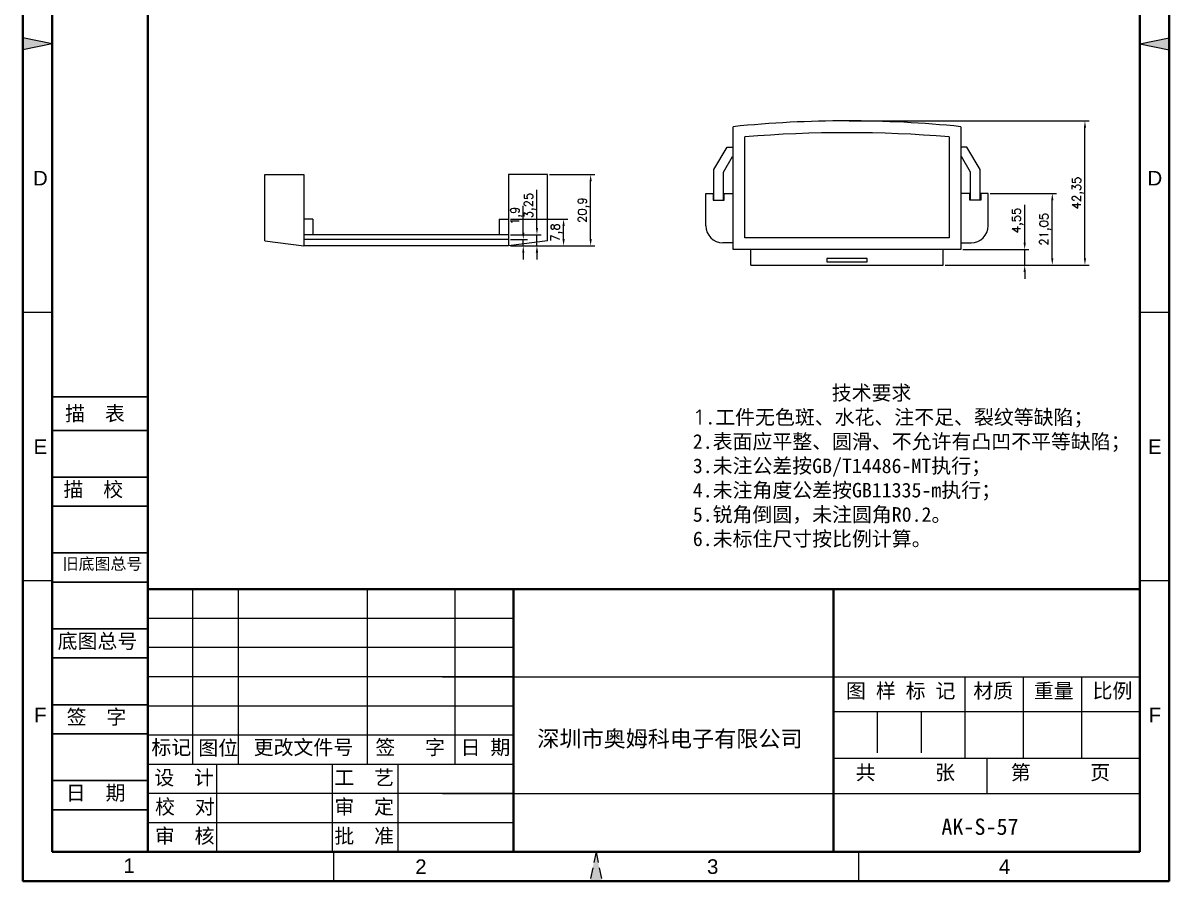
# Model space of a CAD drawing. Header units: millimetres. Extents: x 39196 to 39533, y -471 to 20.
# Drawn here: x 39196.3 to 39532.8, y -471.3 to -219.3 of the extents above; entities that cross this region are included whole.
import ezdxf
from ezdxf.enums import TextEntityAlignment as Align

# ---------------------------------------------------------------- set-up
doc = ezdxf.new("R2010")
doc.units = ezdxf.units.MM
doc.linetypes.add('ACAD_ISO10W100', pattern=[18, 12, -3, 0, -3])
doc.linetypes.add('HIDDEN2', pattern=[4.7625, 3.175, -1.5875])
for name, color, linetype, lineweight in [('dim', 82, 'Continuous', 9), ('图层1', 7, 'ACAD_ISO10W100', 15), ('图层2', 7, 'Continuous', 30), ('图层3', 7, 'Continuous', 15), ('图层4', 7, 'Continuous', 40), ('图层5', 7, 'HIDDEN2', 15)]:
    doc.layers.add(name, color=color, linetype=linetype, lineweight=lineweight)
doc.layers.add('尺寸线', color=7, linetype='Continuous')
doc.styles.get("Standard").update_dxf_attribs({"font": 'txt', "bigfont": 'gbcbig.shx'})
doc.styles.add('样式 3', font='arial.ttf', dxfattribs={"height": 3.8})
doc.dimstyles.new('ISO-25', dxfattribs={"dimtxt": 2.5, "dimasz": 2.5, "dimexe": 1.25, "dimexo": 0.625, "dimtad": 1, "dimtxsty": 'Standard', "dimcen": 2.5, "dimadec": 0, "dimazin": 0, "dimtfac": 1, "dimtmove": 0, "dimatfit": 3, "dimfxl": 0, "dimarcsym": 0})

# ---------------------------------------------------------------- blocks, each defined once
blk = doc.blocks.new('*D3119')
at = {"layer": 'Defpoints', "color": 0, "transparency": 16777216}
for p in [(39350.28, -263.86), (39362.99, -263.86), (39338.88, -284.76)]:
    blk.add_point(p, dxfattribs=at)
at = {"layer": 'dim', "color": 0, "lineweight": -2, "transparency": 16777216}
for p, q in [((39350.9, -263.86), (39364.24, -263.86)), ((39362.99, -282.76), (39362.99, -265.86)), ((39339.5, -284.76), (39364.24, -284.76))]:
    blk.add_line(p, q, dxfattribs=at)
at = {"layer": 'dim', "color": 0, "transparency": 16777216}
for points in [[(39362.66, -265.86), (39363.32, -265.86), (39362.99, -263.86)], [(39362.66, -282.76), (39363.32, -282.76), (39362.99, -284.76)]]:
    blk.add_solid(points, dxfattribs=at)
at = {"layer": 'dim', "color": 0, "transparency": 16777216, "insert": (39360.91, -274.31), "char_height": 2.5, "attachment_point": 5, "rotation": 90}
blk.add_mtext('20,9', dxfattribs=at)
blk = doc.blocks.new('*D3120')
at = {"layer": 'Defpoints', "color": 0, "transparency": 16777216}
for p in [(39338.88, -282.86), (39338.88, -284.76), (39343.21, -282.86)]:
    blk.add_point(p, dxfattribs=at)
at = {"layer": 'dim', "color": 0, "lineweight": -2, "transparency": 16777216}
for p, q in [((39343.21, -280.86), (39343.21, -273.03)), ((39339.5, -282.86), (39344.46, -282.86)), ((39339.5, -284.76), (39344.46, -284.76)), ((39343.21, -284.76), (39343.21, -282.86)), ((39343.21, -286.76), (39343.21, -288.76))]:
    blk.add_line(p, q, dxfattribs=at)
at = {"layer": 'dim', "color": 0, "transparency": 16777216}
for points in [[(39342.88, -280.86), (39343.54, -280.86), (39343.21, -282.86)], [(39342.88, -286.76), (39343.54, -286.76), (39343.21, -284.76)]]:
    blk.add_solid(points, dxfattribs=at)
at = {"layer": 'dim', "color": 0, "transparency": 16777216, "insert": (39341.13, -275.94), "char_height": 2.5, "attachment_point": 5, "rotation": 90}
blk.add_mtext('1,9', dxfattribs=at)
blk = doc.blocks.new('*D3121')
at = {"layer": 'Defpoints', "color": 0, "transparency": 16777216}
for p in [(39338.88, -281.51), (39347.22, -281.51), (39338.88, -284.76)]:
    blk.add_point(p, dxfattribs=at)
at = {"layer": 'dim', "color": 0, "lineweight": -2, "transparency": 16777216}
for p, q in [((39347.22, -279.51), (39347.22, -268.34)), ((39339.5, -281.51), (39348.47, -281.51)), ((39347.22, -284.76), (39347.22, -281.51)), ((39339.5, -284.76), (39348.47, -284.76)), ((39347.22, -286.76), (39347.22, -288.76))]:
    blk.add_line(p, q, dxfattribs=at)
at = {"layer": 'dim', "color": 0, "transparency": 16777216}
for points in [[(39346.89, -279.51), (39347.56, -279.51), (39347.22, -281.51)], [(39346.89, -286.76), (39347.56, -286.76), (39347.22, -284.76)]]:
    blk.add_solid(points, dxfattribs=at)
at = {"layer": 'dim', "color": 0, "transparency": 16777216, "insert": (39345.14, -272.93), "char_height": 2.5, "attachment_point": 5, "rotation": 90}
blk.add_mtext('3,25', dxfattribs=at)
blk = doc.blocks.new('*D3122')
at = {"layer": 'Defpoints', "color": 0, "transparency": 16777216}
for p in [(39338.88, -276.96), (39355.05, -276.96), (39338.88, -284.76)]:
    blk.add_point(p, dxfattribs=at)
at = {"layer": 'dim', "color": 0, "lineweight": -2, "transparency": 16777216}
for p, q in [((39339.5, -276.96), (39356.3, -276.96)), ((39355.05, -282.76), (39355.05, -278.96)), ((39339.5, -284.76), (39356.3, -284.76))]:
    blk.add_line(p, q, dxfattribs=at)
at = {"layer": 'dim', "color": 0, "transparency": 16777216}
for points in [[(39354.71, -278.96), (39355.38, -278.96), (39355.05, -276.96)], [(39354.71, -282.76), (39355.38, -282.76), (39355.05, -284.76)]]:
    blk.add_solid(points, dxfattribs=at)
at = {"layer": 'dim', "color": 0, "transparency": 16777216, "insert": (39352.96, -280.86), "char_height": 2.5, "attachment_point": 5, "rotation": 90}
blk.add_mtext('7,8', dxfattribs=at)
blk = doc.blocks.new('*D3123')
at = {"layer": 'Defpoints', "color": 0, "transparency": 16777216}
for p in [(39471.64, -285.88), (39490.41, -285.88), (39466.47, -290.43)]:
    blk.add_point(p, dxfattribs=at)
at = {"layer": 'dim', "color": 0, "lineweight": -2, "transparency": 16777216}
for p, q in [((39490.41, -283.88), (39490.41, -272.71)), ((39472.27, -285.88), (39491.66, -285.88)), ((39490.41, -290.43), (39490.41, -285.88)), ((39467.09, -290.43), (39491.66, -290.43)), ((39490.41, -292.43), (39490.41, -294.43))]:
    blk.add_line(p, q, dxfattribs=at)
at = {"layer": 'dim', "color": 0, "transparency": 16777216}
for points in [[(39490.08, -283.88), (39490.74, -283.88), (39490.41, -285.88)], [(39490.08, -292.43), (39490.74, -292.43), (39490.41, -290.43)]]:
    blk.add_solid(points, dxfattribs=at)
at = {"layer": 'dim', "color": 0, "transparency": 16777216, "insert": (39488.33, -277.29), "char_height": 2.5, "attachment_point": 5, "rotation": 90}
blk.add_mtext('4,55', dxfattribs=at)
blk = doc.blocks.new('*D3124')
at = {"layer": 'Defpoints', "color": 0, "transparency": 16777216}
for p in [(39479.69, -269.38), (39498.51, -269.38), (39466.47, -290.43)]:
    blk.add_point(p, dxfattribs=at)
at = {"layer": 'dim', "color": 0, "lineweight": -2, "transparency": 16777216}
for p, q in [((39480.32, -269.38), (39499.76, -269.38)), ((39498.51, -288.43), (39498.51, -271.38)), ((39467.09, -290.43), (39499.76, -290.43))]:
    blk.add_line(p, q, dxfattribs=at)
at = {"layer": 'dim', "color": 0, "transparency": 16777216}
for points in [[(39498.18, -271.38), (39498.84, -271.38), (39498.51, -269.38)], [(39498.18, -288.43), (39498.84, -288.43), (39498.51, -290.43)]]:
    blk.add_solid(points, dxfattribs=at)
at = {"layer": 'dim', "color": 0, "transparency": 16777216, "insert": (39496.43, -279.9), "char_height": 2.5, "attachment_point": 5, "rotation": 90}
blk.add_mtext('21,05', dxfattribs=at)
blk = doc.blocks.new('*D3125')
at = {"layer": 'Defpoints', "color": 0, "transparency": 16777216}
for p in [(39438.24, -248.08), (39508.1, -248.08), (39466.47, -290.43)]:
    blk.add_point(p, dxfattribs=at)
at = {"layer": 'dim', "color": 0, "lineweight": -2, "transparency": 16777216}
for p, q in [((39438.87, -248.08), (39509.35, -248.08)), ((39508.1, -288.43), (39508.1, -250.08)), ((39467.09, -290.43), (39509.35, -290.43))]:
    blk.add_line(p, q, dxfattribs=at)
at = {"layer": 'dim', "color": 0, "transparency": 16777216}
for points in [[(39507.77, -250.08), (39508.43, -250.08), (39508.1, -248.08)], [(39507.77, -288.43), (39508.43, -288.43), (39508.1, -290.43)]]:
    blk.add_solid(points, dxfattribs=at)
at = {"layer": 'dim', "color": 0, "transparency": 16777216, "insert": (39506.02, -269.25), "char_height": 2.5, "attachment_point": 5, "rotation": 90}
blk.add_mtext('42,35', dxfattribs=at)

msp = doc.modelspace()

# ---------------------------------------------------------------- hatches: boundary and pattern name
at = {"layer": '图层1'}
for points in [[(39204.889, -225.505), (39196.323, -223.742), (39196.323, -227.268)], [(39524.231, -225.505), (39532.797, -223.742), (39532.797, -227.268)]]:
    msp.add_hatch(color=0, dxfattribs=at).paths.add_polyline_path(points)
at = {"layer": '图层5'}
msp.add_hatch(color=0, dxfattribs=at).paths.add_polyline_path([(39364.56, -462.699), (39362.797, -471.265), (39366.323, -471.265)])

# ---------------------------------------------------------------- linework, layer by layer
for p, q in [((39404.845, -285.878), (39404.845, -249.782)), ((39471.645, -249.782), (39471.645, -285.878)), ((39408.295, -282.428), (39408.295, -252.761)), ((39468.195, -252.761), (39468.195, -282.428)), ((39399.195, -262.378), (39403.039, -255.764)), ((39401.995, -263.133), (39404.65, -258.564)), ((39403.039, -255.764), (39404.845, -255.764)), ((39473.45, -255.764), (39471.645, -255.764)), ((39474.495, -263.133), (39471.839, -258.564)), ((39477.295, -262.378), (39473.45, -255.764)), ((39399.195, -271.378), (39399.195, -262.378)), ((39477.295, -271.378), (39477.295, -262.378)), ((39267.377, -283.26), (39267.377, -263.86)), ((39267.377, -263.86), (39278.777, -263.86)), ((39278.777, -263.86), (39278.777, -284.76)), ((39350.277, -263.86), (39338.877, -263.86)), ((39338.877, -263.86), (39338.877, -284.76)), ((39350.277, -283.26), (39350.277, -263.86)), ((39401.995, -271.378), (39401.995, -263.133)), ((39474.495, -271.378), (39474.495, -263.133)), ((39396.795, -278.878), (39396.795, -269.378)), ((39396.795, -269.378), (39398.995, -269.378)), ((39398.995, -269.378), (39398.995, -271.378)), ((39398.995, -271.378), (39402.145, -271.378)), ((39402.145, -269.378), (39404.845, -269.378)), ((39402.145, -271.378), (39402.145, -269.378)), ((39474.345, -269.378), (39471.645, -269.378)), ((39474.345, -271.378), (39474.345, -269.378)), ((39477.495, -271.378), (39474.345, -271.378)), ((39479.695, -269.378), (39477.495, -269.378)), ((39477.495, -269.378), (39477.495, -271.378)), ((39479.695, -278.878), (39479.695, -269.378)), ((39281.477, -276.96), (39278.777, -276.96)), ((39281.477, -276.96), (39281.477, -281.51)), ((39336.177, -276.96), (39336.177, -281.51)), ((39336.177, -276.96), (39338.877, -276.96)), ((39338.877, -281.51), (39278.777, -281.51)), ((39468.195, -282.428), (39408.295, -282.428)), ((39267.377, -283.26), (39278.777, -284.76)), ((39338.877, -282.86), (39278.777, -282.86)), ((39338.877, -284.76), (39278.777, -284.76)), ((39350.277, -283.26), (39338.877, -284.76)), ((39404.845, -283.878), (39401.795, -283.878)), ((39471.645, -285.878), (39404.845, -285.878)), ((39410.02, -290.428), (39410.02, -285.878)), ((39466.47, -290.428), (39466.47, -285.878)), ((39471.645, -283.878), (39474.695, -283.878)), ((39410.02, -290.428), (39466.47, -290.428))]:
    msp.add_line(p, q)
msp.add_lwpolyline([(39444.209, -288.502), (39432.281, -288.502), (39432.281, -289.428), (39444.209, -289.428)], close=True)
for centre, radius, start, end in [((39438.245, -576.253), 328.175, 84.15861, 95.84139), ((39438.245, -621.089), 369.543, 85.35131, 94.64869), ((39401.795, -278.878), 5, 180, 270), ((39474.695, -278.878), 5, 270, 0)]:
    msp.add_arc(centre, radius, start, end)
at = {"layer": '图层1', "color": 0}
for p, q in [((39204.889, -225.505), (39196.323, -223.742)), ((39524.231, -225.505), (39532.797, -223.742)), ((39204.889, -225.505), (39196.323, -227.268)), ((39524.231, -225.505), (39532.797, -227.268)), ((39204.889, -304.313), (39196.323, -304.313)), ((39532.797, -304.313), (39524.231, -304.313)), ((39204.889, -383.121), (39196.323, -383.121)), ((39532.797, -383.121), (39524.231, -383.121)), ((39447.137, -421.582), (39447.137, -435.288)), ((39459.986, -421.582), (39459.986, -435.288)), ((39259.618, -437.001), (39259.618, -428.435)), ((39259.618, -437.001), (39259.618, -428.435))]:
    msp.add_line(p, q, dxfattribs=at)
at = {"layer": '图层2', "color": 0}
for p, q in [((39233.005, -329.069), (39204.889, -329.069)), ((39233.005, -338.955), (39204.889, -338.955)), ((39233.005, -338.955), (39218.069, -338.955)), ((39233.005, -352.661), (39204.889, -352.661)), ((39233.005, -361.227), (39204.889, -361.227)), ((39233.005, -361.227), (39218.069, -361.227)), ((39233.005, -361.227), (39218.069, -361.227)), ((39233.005, -374.933), (39204.889, -374.933)), ((39233.005, -383.499), (39204.889, -383.499)), ((39233.005, -383.499), (39218.069, -383.499)), ((39233.005, -397.204), (39204.889, -397.204)), ((39233.005, -405.77), (39204.889, -405.77)), ((39233.005, -405.77), (39218.069, -405.77)), ((39233.005, -419.476), (39204.889, -419.476)), ((39233.005, -428.042), (39204.889, -428.042)), ((39233.005, -428.042), (39218.069, -428.042)), ((39233.005, -441.748), (39204.889, -441.748)), ((39233.005, -450.314), (39204.889, -450.314))]:
    msp.add_line(p, q, dxfattribs=at)
at = {"layer": '图层3', "color": 0}
for p, q in [((39246.18, -437.001), (39246.18, -385.605)), ((39259.618, -428.435), (39259.618, -385.605)), ((39297.501, -436.899), (39297.501, -385.605)), ((39323.199, -436.875), (39323.199, -385.605)), ((39340.331, -394.171), (39233.005, -394.171)), ((39340.331, -402.737), (39233.005, -402.737)), ((39340.331, -402.737), (39233.005, -402.737)), ((39340.331, -411.303), (39233.005, -411.303)), ((39319.527, -411.303), (39524.231, -411.303)), ((39472.835, -411.303), (39472.835, -435.288)), ((39489.967, -411.303), (39489.967, -435.288)), ((39507.099, -411.303), (39507.099, -435.288)), ((39340.331, -419.869), (39233.005, -419.869)), ((39524.231, -421.582), (39434.287, -421.582)), ((39472.835, -421.582), (39472.835, -435.288)), ((39340.331, -428.435), (39233.005, -428.435)), ((39340.331, -437.001), (39233.005, -437.001)), ((39253.239, -462.699), (39253.239, -437.001)), ((39287.183, -462.699), (39287.183, -436.899)), ((39306.502, -462.597), (39306.502, -436.899)), ((39524.231, -435.288), (39434.287, -435.288)), ((39479.259, -435.288), (39479.259, -445.567)), ((39340.331, -445.567), (39233.005, -445.567)), ((39340.331, -445.567), (39233.471, -445.567)), ((39319.527, -445.567), (39524.231, -445.567)), ((39233.005, -450.314), (39232.762, -450.314)), ((39340.331, -454.133), (39233.005, -454.133)), ((39287.465, -462.699), (39287.465, -471.265)), ((39441.654, -462.699), (39441.654, -471.265)), ((39441.654, -462.699), (39441.654, -471.265))]:
    msp.add_line(p, q, dxfattribs=at)
at = {"layer": '图层4', "color": 0}
for p, q in [((39233.005, -462.699), (39233.005, 11.688)), ((39233.005, -385.605), (39233.005, -462.699)), ((39524.231, -385.605), (39233.005, -385.605)), ((39395.342, -385.605), (39241.153, -385.605)), ((39340.331, -462.699), (39340.331, -385.605)), ((39434.287, -462.699), (39434.287, -385.605)), ((39233.005, -421.582), (39233.005, -462.699))]:
    msp.add_line(p, q, dxfattribs=at)
at = {"layer": '图层5', "color": 0}
for p, q in [((39340.331, -437.001), (39233.005, -437.001)), ((39364.56, -462.699), (39362.797, -471.265)), ((39364.56, -462.699), (39366.323, -471.265))]:
    msp.add_line(p, q, dxfattribs=at)
at = {"layer": '尺寸线', "color": 0, "lineweight": 40}
for p, q in [((39196.323, 20.254), (39196.323, -471.265)), ((39532.797, 20.254), (39532.797, -471.265)), ((39204.889, 11.688), (39204.889, -462.699)), ((39524.231, 11.688), (39524.231, -462.699)), ((39204.889, -462.699), (39524.231, -462.699)), ((39196.323, -471.265), (39532.797, -471.265))]:
    msp.add_line(p, q, dxfattribs=at)

# ---------------------------------------------------------------- texts
at = {"layer": '图层1', "color": 0, "style": '样式 3'}
for s, p in [('D', (39201.448, -264.909)), ('D', (39528.621, -264.909)), ('E', (39201.448, -343.717)), ('E', (39528.621, -343.717)), ('F', (39201.448, -422.524)), ('F', (39528.621, -422.524))]:
    msp.add_text(s, height=4.283, dxfattribs=at).set_placement(p, align=Align.MIDDLE)
at = {"layer": '图层1', "color": 0, "attachment_point": 1}
for s, insert, char_height, width in [('{\\fSimSun|b0|i0|c134|p2;图 样 标 记}', (39437.966, -413.247), 4.28302, 53.13738), ('{\\fSimSun|b0|i0|c134|p2;材质 }', (39475.322, -413.265), 4.28302, 35.72091), ('{\\fSimSun|b0|i0|c134|p2;深圳市奥姆科电子有限公司}', (39347.32, -427.085), 4.75891, 89.92113), ('{\\fSimSun|b0|i0|c134|p2;标记}', (39234.056, -429.856), 4.28302, 11.99246), ('{\\fSimSun|b0|i0|c134|p2;图位}', (39247.811, -430.029), 4.28302, 11.99246), ('{\\fSimSun|b0|i0|c134|p2;更改文件号}', (39264.072, -429.856), 4.28302, 35.72091), ('{\\fSimSun|b0|i0|c134|p2;AK-S-57}', (39465.96, -452.929), 4.75891, 59.04154), ('{\\fSimSun|b0|i0|c134|p2;审  核}', (39235.065, -455.878), 4.28302, 34.73239), ('{\\fSimSun|b0|i0|c134|p2;批  准}', (39287.757, -455.878), 4.28302, 35.72091)]:
    msp.add_mtext(s, dxfattribs=dict(at, insert=insert, char_height=char_height, width=width))
at = {"layer": '图层2', "color": 0, "attachment_point": 1}
for s, insert, char_height, width in [('{\\fSimSun|b0|i0|c134|p2;描\\fSimSun|b0|i0|c0|p2;  \\fSimSun|b0|i0|c134|p2;表}', (39208.717, -331.86), 4.28297, 47.9936), ('{\\fSimSun|b0|i0|c134|p2;描\\fSimSun|b0|i0|c0|p2;  \\fSimSun|b0|i0|c134|p2;校}', (39208.229, -354.131), 4.28297, 47.9936), ('{\\fSimSun|b0|i0|c134|p2;旧底图总号}', (39207.988, -376.403), 3.42642, 47.9936), ('{\\fSimSun|b0|i0|c134|p2;底图总号}', (39206.503, -398.674), 4.28297, 47.9936), ('{\\fSimSun|b0|i0|c134|p2;重量 }', (39493.106, -413.265), 4.28302, 35.72091), ('{\\fSimSun|b0|i0|c134|p2;比例 }', (39510.337, -413.265), 4.28302, 35.72091), ('{\\fSimSun|b0|i0|c134|p2;签\\fSimSun|b0|i0|c0|p2;  \\fSimSun|b0|i0|c134|p2;字}', (39209.155, -420.946), 4.28297, 47.9936), ('{\\fSimSun|b0|i0|c134|p2;签   字}', (39299.788, -429.856), 4.28302, 35.72091), ('{\\fSimSun|b0|i0|c134|p2;日 期}', (39324.807, -429.856), 4.28302, 35.72091), ('{\\fSimSun|b0|i0|c134|p2;共      张}', (39440.789, -437.232), 4.28302, 47.38766), ('{\\fSimSun|b0|i0|c134|p2;第      页}', (39486.331, -437.232), 4.28302, 43.98508), ('{\\fSimSun|b0|i0|c134|p2;设  计}', (39234.898, -438.745), 4.28302, 33.20026), ('{\\fSimSun|b0|i0|c134|p2;工  艺}', (39287.757, -438.745), 4.28302, 35.72091), ('{\\fSimSun|b0|i0|c134|p2;日\\fSimSun|b0|i0|c0|p2;  \\fSimSun|b0|i0|c134|p2;期}', (39208.912, -443.217), 4.28297, 47.9936), ('{\\fSimSun|b0|i0|c134|p2;校  对}', (39235.105, -447.312), 4.28302, 31.05498), ('{\\fSimSun|b0|i0|c134|p2;审  定}', (39287.757, -447.312), 4.28302, 35.72091)]:
    msp.add_mtext(s, dxfattribs=dict(at, insert=insert, char_height=char_height, width=width))
at = {"layer": '图层3', "color": 0, "insert": (39392.983, -325.789), "char_height": 4.28302, "width": 202.86245, "attachment_point": 1}
msp.add_mtext('{\\fSimSun|b0|i0|c134|p54;              技术要求\\P}1{\\fSimSun|b0|i0|c134|p54;.工件无色斑、水花、注不足、裂纹等缺陷；\\P2.表面应平整、圆滑、不允许有凸凹不平等缺陷；\\P3.未注公差按GB/T14486-MT执行；\\P4.未注角度公差按GB11335-m执行；\\P5.锐角倒圆，未注圆角R0.2。}\\P{\\fSimSun|b0|i0|c134|p2;6.未标住尺寸按比例计算。}', dxfattribs=at)
at = {"layer": '图层5', "color": 0, "style": '样式 3'}
for s, p in [('1', (39227.503, -466.758)), ('2', (39313.164, -467.014)), ('3', (39398.824, -467.014)), ('4', (39484.484, -467.014))]:
    msp.add_text(s, height=4.283, dxfattribs=at).set_placement(p, align=Align.MIDDLE)

# ---------------------------------------------------------------- dimensions: what is measured, and where the dimension line sits
at = {"layer": 'dim'}
for base, p1, p2, picture, middle in [((39508.1, -248.078), (39466.47, -290.428), (39438.245, -248.078), '*D3125', (39506.017, -269.253)), ((39362.99, -263.86), (39338.877, -284.76), (39350.277, -263.86), '*D3119', (39360.906, -274.31)), ((39347.224, -281.51), (39338.877, -284.76), (39338.877, -281.51), '*D3121', (39345.141, -272.927)), ((39498.508, -269.378), (39466.47, -290.428), (39479.695, -269.378), '*D3124', (39496.425, -279.903)), ((39343.21, -282.86), (39338.877, -284.76), (39338.877, -282.86), '*D3120', (39341.127, -275.944)), ((39490.41, -285.878), (39466.47, -290.428), (39471.645, -285.878), '*D3123', (39488.327, -277.295)), ((39355.046, -276.96), (39338.877, -284.76), (39338.877, -276.96), '*D3122', (39352.963, -280.86))]:
    dim = msp.add_linear_dim(base=base, p1=p1, p2=p2, angle=90, dimstyle='ISO-25', override={"dimasz": 2}, dxfattribs=at)
    dim.commit()
    dim.dimension.update_dxf_attribs({"geometry": picture, "text_midpoint": middle})

doc.saveas('drawing.dxf')
